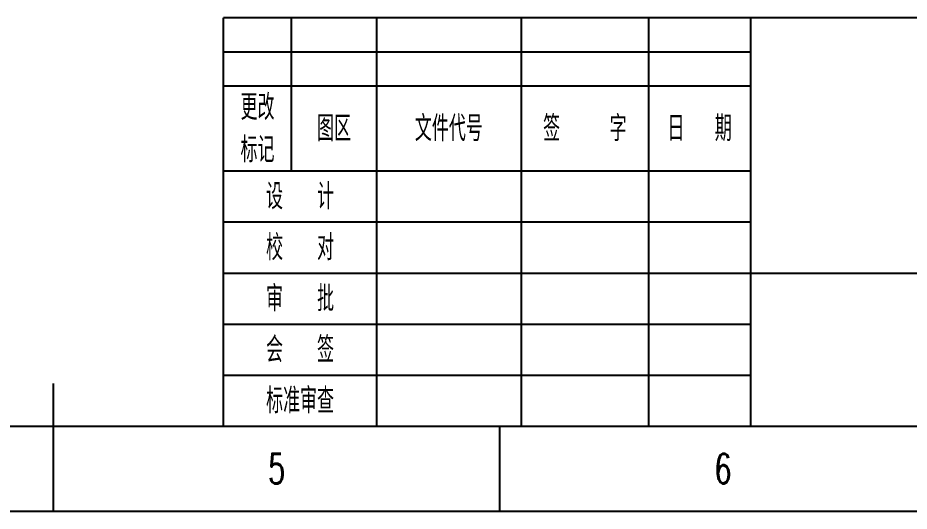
# Model space of a CAD drawing. Header units: millimetres. Extents: x 0 to 420, y 0 to 297.
# Drawn here: x 205.8 to 310.7, y 0 to 58 of the extents above; entities that cross this region are included whole.
import ezdxf
from ezdxf.enums import TextEntityAlignment as Align

# ---------------------------------------------------------------- set-up
doc = ezdxf.new("R2010")
doc.units = ezdxf.units.MM
doc.layers.add('PDM_Title', color=7, linetype='Continuous')
doc.styles.add('HZ', font='TXT.SHX', dxfattribs={"width": 0.667, "bigfont": 'HZTXT.SHX'})

# ---------------------------------------------------------------- blocks, each defined once
blk = doc.blocks.new('FitPDM_DWGFrame')
at = {"layer": 'PDM_Title', "color": 0}
for p, q in [((410, 58), (230, 58)), ((230, 10), (230, 58)), ((210, 0), (210, 15)), ((25, 10), (410, 10))]:
    blk.add_line(p, q, dxfattribs=at)
at = {"layer": 'PDM_Title', "color": 2}
for p, q in [((238, 40), (238, 58)), ((248, 58), (248, 10)), ((265, 58), (265, 10)), ((280, 58), (280, 10)), ((292, 58), (292, 10)), ((230, 54), (292, 54)), ((230, 50), (292, 50)), ((230, 40), (292, 40)), ((230, 34), (292, 34)), ((230, 28), (292, 28)), ((292, 28), (350, 28)), ((230, 22), (292, 22)), ((230, 16), (292, 16)), ((262.5, 0), (262.5, 10)), ((0, 0), (420, 0))]:
    blk.add_line(p, q, dxfattribs=at)
at = {"layer": 'PDM_Title', "color": 2, "style": 'HZ', "width": 0.667}
for s, height, p in [('更改', 3, (234, 47.5)), ('图区', 3, (243, 45)), ('文件代号', 3, (256.5, 45)), ('签   字', 3, (272.5, 45)), ('日  期', 3, (286, 45)), ('标记', 3, (234, 42.5)), ('设\u3000\u3000计', 3, (239, 37)), ('校\u3000\u3000对', 3, (239, 31)), ('审\u3000\u3000批', 3, (239, 25)), ('会\u3000\u3000签', 3, (239, 19)), ('标准审查', 3, (239, 13)), ('5', 3.5, (236.25, 5)), ('6', 3.5, (288.75, 5))]:
    blk.add_text(s, height=height, dxfattribs=at).set_placement(p, align=Align.MIDDLE_CENTER)

msp = doc.modelspace()

# ---------------------------------------------------------------- block references
at = {"layer": 'PDM_Title'}
msp.add_blockref('FitPDM_DWGFrame', (0, 0), dxfattribs=at)

doc.saveas('drawing.dxf')
